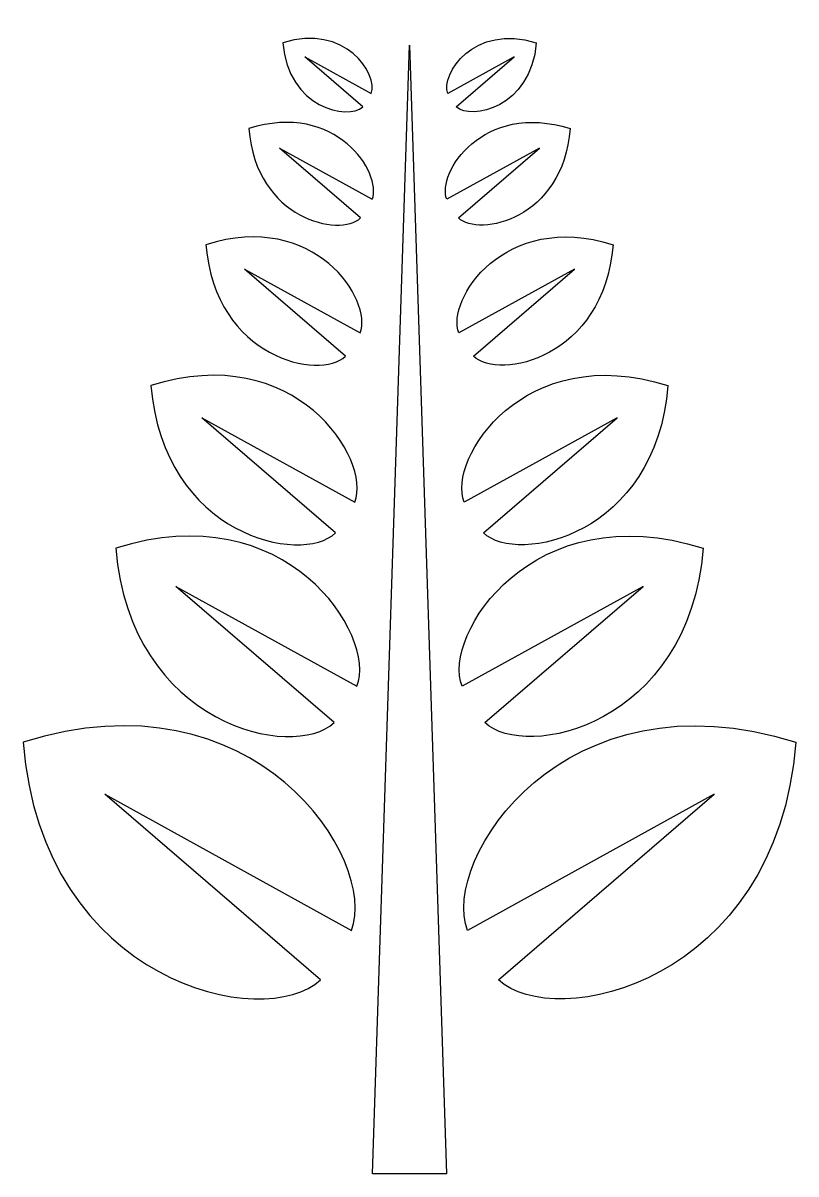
# Model space of a CAD drawing. Header units: centimetres. Extents: x -5.4 to 5.4, y -7.9 to 8.1.
import ezdxf

# ---------------------------------------------------------------- set-up
doc = ezdxf.new("R2010")
doc.units = ezdxf.units.CM
doc.header["$MEASUREMENT"] = 0
doc.layers.add('Camada 1', color=7, linetype='Continuous')

msp = doc.modelspace()

# ---------------------------------------------------------------- linework, layer by layer
at = {"layer": 'Camada 1'}
for points in [[(-0.64967, 6.94698), (-0.85369, 6.75309), (-1.68821, 6.92817), (-1.762, 7.83685), (-1.762, 7.83685), (-1.762, 7.83685), (-1.762, 7.83685), (-1.762, 7.83685), (-1.762, 7.83685), (-0.89311, 8.11178), (-0.43046, 7.39552), (-0.5332, 7.13219), (-0.5332, 7.13219), (-0.5332, 7.13219), (-1.45636, 7.64151), (-1.45636, 7.64151), (-1.45636, 7.64151), (-1.45636, 7.64151), (-0.64967, 6.94698), (-0.64967, 6.94698)], [(0.64967, 6.94698), (0.85369, 6.75309), (1.68858, 6.92817), (1.76238, 7.83685), (1.76238, 7.83685), (1.76238, 7.83685), (1.76238, 7.83685), (1.76238, 7.83685), (1.76238, 7.83685), (0.89277, 8.11178), (0.43047, 7.39552), (0.53321, 7.13219), (0.53321, 7.13219), (0.53321, 7.13219), (1.45637, 7.64151), (1.45637, 7.64151), (1.45637, 7.64151), (1.45637, 7.64151), (0.64967, 6.94698), (0.64967, 6.94698)], [(0.06873, -7.89863), (0.06873, -7.89863), (0.51656, -7.89863), (0.51656, -7.89863), (0.51656, -7.89863), (0.51656, -7.89863), (-0.00001, 7.80357), (-0.00001, 7.80357), (-0.00001, 7.80357), (-0.00001, 7.80357), (-0.51656, -7.89863), (-0.51656, -7.89863), (-0.51656, -7.89863), (-0.51656, -7.89863), (-0.06873, -7.89863), (-0.06873, -7.89863), (-0.06873, -7.89863), (-0.06873, -7.89863), (0.06873, -7.89863), (0.06873, -7.89863)], [(-0.6815, 5.4002), (-0.96582, 5.1289), (-2.13062, 5.37488), (-2.23408, 6.64313), (-2.23408, 6.64313), (-2.23408, 6.64313), (-2.23408, 6.64313), (-2.23408, 6.64313), (-2.23408, 6.64313), (-1.02083, 7.02656), (-0.37477, 6.02527), (-0.51836, 5.6592), (-0.51836, 5.6592), (-0.51836, 5.6592), (-1.80722, 6.37109), (-1.80722, 6.37109), (-1.80722, 6.37109), (-1.80722, 6.37109), (-0.6815, 5.4002), (-0.6815, 5.4002)], [(0.6815, 5.4002), (0.96582, 5.1289), (2.13062, 5.37488), (2.23408, 6.64313), (2.23408, 6.64313), (2.23408, 6.64313), (2.23408, 6.64313), (2.23408, 6.64313), (2.23408, 6.64313), (1.02083, 7.02656), (0.37477, 6.02527), (0.51802, 5.6592), (0.51802, 5.6592), (0.51802, 5.6592), (1.80726, 6.37109), (1.80726, 6.37109), (1.80726, 6.37109), (1.80726, 6.37109), (0.6815, 5.4002), (0.6815, 5.4002)], [(-0.88915, 3.47578), (-1.24509, 3.13719), (-2.69998, 3.44395), (-2.82913, 5.02836), (-2.82913, 5.02836), (-2.82913, 5.02836), (-2.82913, 5.02836), (-2.82913, 5.02836), (-2.82913, 5.02836), (-1.31383, 5.50731), (-0.50643, 4.25715), (-0.68585, 3.7999), (-0.68585, 3.7999), (-0.68585, 3.7999), (-2.29558, 4.68832), (-2.29558, 4.68832), (-2.29558, 4.68832), (-2.29558, 4.68832), (-0.88915, 3.47578), (-0.88915, 3.47578)], [(0.88915, 3.47578), (1.24509, 3.13719), (2.69998, 3.44395), (2.82878, 5.02836), (2.82878, 5.02836), (2.82878, 5.02836), (2.82878, 5.02836), (2.82878, 5.02836), (2.82878, 5.02836), (1.31383, 5.50731), (0.50645, 4.25715), (0.68587, 3.7999), (0.68587, 3.7999), (0.68587, 3.7999), (2.2956, 4.68832), (2.2956, 4.68832), (2.2956, 4.68832), (2.2956, 4.68832), (0.88915, 3.47578), (0.88915, 3.47578)], [(-1.02877, 1.01814), (-1.49901, 0.56959), (-3.42238, 0.97546), (-3.59311, 3.06919), (-3.59311, 3.06919), (-3.59311, 3.06919), (-3.59311, 3.06919), (-3.59311, 3.06919), (-3.59311, 3.06919), (-1.58982, 3.70295), (-0.5227, 2.05054), (-0.75963, 1.44573), (-0.75963, 1.44573), (-0.75963, 1.44573), (-2.88807, 2.62064), (-2.88807, 2.62064), (-2.88807, 2.62064), (-2.88807, 2.62064), (-1.02877, 1.01814), (-1.02877, 1.01814)], [(1.02877, 1.01814), (1.49901, 0.56959), (3.42201, 0.97546), (3.59274, 3.06919), (3.59274, 3.06919), (3.59274, 3.06919), (3.59274, 3.06919), (3.59274, 3.06919), (3.59274, 3.06919), (1.59016, 3.70295), (0.52233, 2.05054), (0.75963, 1.44573), (0.75963, 1.44573), (0.75963, 1.44573), (2.88807, 2.62064), (2.88807, 2.62064), (2.88807, 2.62064), (2.88807, 2.62064), (1.02877, 1.01814), (1.02877, 1.01814)], [(-1.04903, -1.62036), (-1.60503, -2.15066), (-3.8796, -1.671), (-4.08145, 0.80616), (-4.08145, 0.80616), (-4.08145, 0.80616), (-4.08145, 0.80616), (-4.08145, 0.80616), (-4.08145, 0.80616), (-1.71245, 1.5557), (-0.45036, -0.39915), (-0.73069, -1.11466), (-0.73069, -1.11466), (-0.73069, -1.11466), (-3.24764, 0.27512), (-3.24764, 0.27512), (-3.24764, 0.27512), (-3.24764, 0.27512), (-1.04903, -1.62036), (-1.04903, -1.62036)], [(1.04903, -1.62036), (1.60466, -2.15066), (3.87925, -1.671), (4.08182, 0.80616), (4.08182, 0.80616), (4.08182, 0.80616), (4.08182, 0.80616), (4.08182, 0.80616), (4.08182, 0.80616), (1.71245, 1.5557), (0.44999, -0.39915), (0.73071, -1.11466), (0.73071, -1.11466), (0.73071, -1.11466), (3.24766, 0.27512), (3.24766, 0.27512), (3.24766, 0.27512), (3.24766, 0.27512), (1.04903, -1.62036), (1.04903, -1.62036)], [(-1.2393, -5.19864), (-1.99714, -5.92212), (-5.0965, -5.26809), (-5.37177, -1.89312), (-5.37177, -1.89312), (-5.37177, -1.89312), (-5.37177, -1.89312), (-5.37177, -1.89312), (-5.37177, -1.89312), (-2.14364, -0.87085), (-0.42359, -3.53467), (-0.80596, -4.5099), (-0.80596, -4.5099), (-0.80596, -4.5099), (-4.23557, -2.61657), (-4.23557, -2.61657), (-4.23557, -2.61657), (-4.23557, -2.61657), (-1.2393, -5.19864), (-1.2393, -5.19864)], [(1.2393, -5.19864), (1.99678, -5.92212), (5.09613, -5.26809), (5.37177, -1.89309), (5.37177, -1.89309), (5.37177, -1.89309), (5.37177, -1.89309), (5.37177, -1.89309), (5.37177, -1.89309), (2.14364, -0.87082), (0.42396, -3.53464), (0.80596, -4.50987), (0.80596, -4.50987), (0.80596, -4.50987), (4.2352, -2.61654), (4.2352, -2.61654), (4.2352, -2.61654), (4.2352, -2.61654), (1.2393, -5.19864), (1.2393, -5.19864)]]:
    msp.add_open_spline(points, degree=3, knots=[0, 0, 0, 0, 0.16666667, 0.16666667, 0.16666667, 0.16666667, 0.33333333, 0.33333333, 0.33333333, 0.33333333, 0.5, 0.5, 0.5, 0.5, 0.66666667, 0.66666667, 0.66666667, 0.66666667, 1, 1, 1, 1], dxfattribs=at)

doc.saveas('drawing.dxf')
